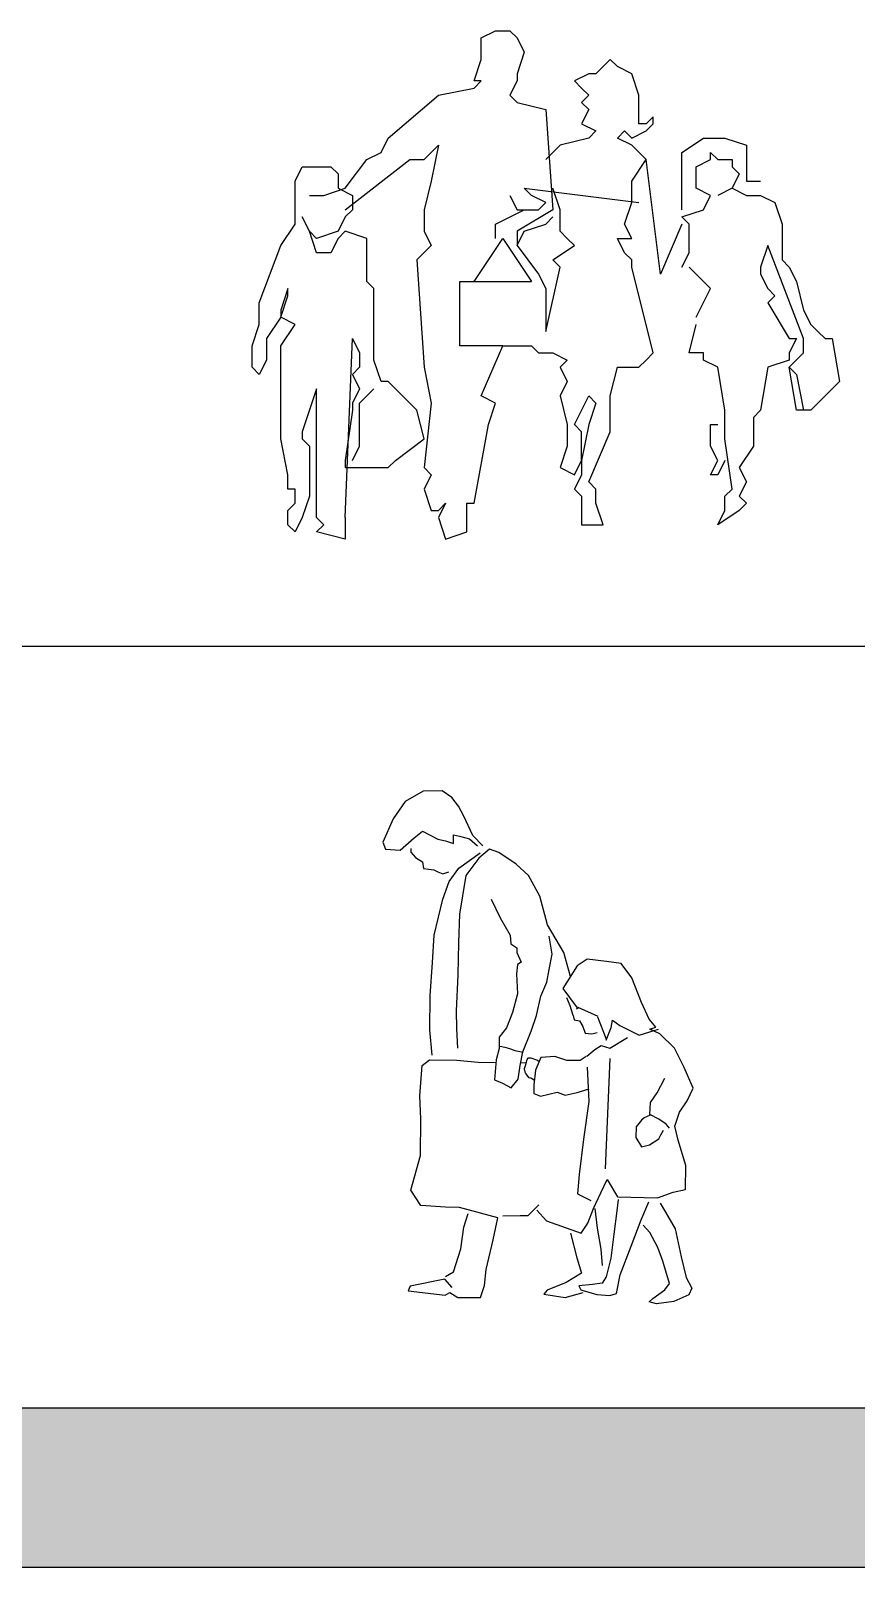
# Model space of a CAD drawing. Header units: millimetres. Extents: x 80073 to 99926, y 37306 to 52946.
# Drawn here: x 83570 to 86163, y 37306 to 42132 of the extents above; entities that cross this region are included whole.
import ezdxf

# ---------------------------------------------------------------- set-up
doc = ezdxf.new("R2010")
doc.units = ezdxf.units.MM
doc.layers.add('www.cad-blocks.net', color=7, linetype='Continuous')

# ---------------------------------------------------------------- blocks, each defined once
blk = doc.blocks.new('A$C0C794BF5')
at = {"linetype": 'ByBlock'}
for p, q in [((0.7197, 1.5744), (0.7647, 1.5969)), ((0.7647, 1.5969), (0.8097, 1.5969)), ((0.8097, 1.5969), (0.8322, 1.5744)), ((0.7197, 1.5069), (0.7197, 1.5744)), ((0.8322, 1.5744), (0.8547, 1.5294)), ((0.6972, 1.4395), (0.7197, 1.5069)), ((0.8547, 1.5294), (0.8322, 1.462)), ((1.1246, 1.5069), (1.0796, 1.462)), ((1.1471, 1.4844), (1.1246, 1.5069)), ((0.8322, 1.462), (0.8322, 1.4395)), ((1.0571, 1.462), (1.0121, 1.4395)), ((1.0796, 1.462), (1.0571, 1.462)), ((1.1921, 1.462), (1.1471, 1.4844)), ((1.2145, 1.3945), (1.1921, 1.462)), ((0.5848, 1.3945), (0.6972, 1.417)), ((0.6972, 1.417), (0.7197, 1.4395)), ((0.7197, 1.4395), (0.6972, 1.4395)), ((0.8322, 1.4395), (0.8097, 1.3945)), ((1.0121, 1.4395), (1.0346, 1.417)), ((1.0346, 1.417), (1.0571, 1.3945)), ((0.4273, 1.2595), (0.5848, 1.3945)), ((0.8097, 1.3945), (0.8322, 1.372)), ((0.8322, 1.372), (0.9222, 1.3495)), ((1.0571, 1.3945), (1.0346, 1.372)), ((1.0346, 1.372), (1.0571, 1.3495)), ((1.2145, 1.3045), (1.2145, 1.3945)), ((0.9222, 1.3495), (0.9446, 1.0346)), ((1.0571, 1.3495), (1.0346, 1.3045)), ((1.0346, 1.3045), (1.0796, 1.282)), ((1.237, 1.3045), (1.2145, 1.3045)), ((1.2595, 1.327), (1.237, 1.3045)), ((1.237, 1.282), (1.2595, 1.3045)), ((1.2595, 1.3045), (1.2595, 1.327)), ((0.4048, 1.2145), (0.4273, 1.2595)), ((1.0571, 1.2595), (0.9671, 1.237)), ((1.0796, 1.282), (1.0571, 1.2595)), ((1.1471, 1.2595), (1.1696, 1.282)), ((1.1921, 1.237), (1.1471, 1.2595)), ((1.1696, 1.282), (1.1921, 1.2595)), ((1.1921, 1.2595), (1.237, 1.282)), ((1.3495, 1.2145), (1.417, 1.2595)), ((1.417, 1.2595), (1.4844, 1.2595)), ((1.4844, 1.2595), (1.5519, 1.237)), ((0.3599, 1.1921), (0.4048, 1.2145)), ((0.5398, 1.1921), (0.5848, 1.237)), ((0.5848, 1.237), (0.5623, 1.1246)), ((0.9446, 1.2145), (0.9222, 1.1921)), ((0.9671, 1.237), (0.9446, 1.2145)), ((1.237, 1.1921), (1.1921, 1.237)), ((1.3495, 1.0346), (1.3495, 1.2145)), ((1.4395, 1.1921), (1.4395, 1.2145)), ((1.4395, 1.2145), (1.462, 1.1921)), ((1.5519, 1.237), (1.5519, 1.1696)), ((0.1349, 1.1246), (0.1574, 1.1696)), ((0.1574, 1.1696), (0.1799, 1.1696)), ((0.1799, 1.1696), (0.2474, 1.1696)), ((0.2474, 1.1696), (0.2699, 1.1471)), ((0.2924, 1.0346), (0.4948, 1.1921)), ((0.2924, 1.1021), (0.3599, 1.1921)), ((0.4948, 1.1921), (0.5398, 1.1921)), ((1.1921, 1.1246), (1.237, 1.1921)), ((1.282, 0.8322), (1.237, 1.1921)), ((1.3945, 1.1696), (1.4395, 1.1921)), ((1.3945, 1.1021), (1.3945, 1.1696)), ((1.462, 1.1921), (1.5069, 1.1921)), ((1.5069, 1.1921), (1.5069, 1.1696)), ((1.5069, 1.1696), (1.5294, 1.1471)), ((1.5519, 1.1696), (1.5519, 1.1246)), ((0.1349, 1.0796), (0.1349, 1.1246)), ((0.2699, 1.1471), (0.2699, 1.1021)), ((0.5623, 1.1246), (0.5398, 1.0346)), ((1.1921, 1.1021), (1.1921, 1.1246)), ((1.5294, 1.1471), (1.5069, 1.1021)), ((1.5519, 1.1246), (1.5969, 1.1246)), ((0.1349, 1.0571), (0.1349, 1.0796)), ((0.1799, 1.0796), (0.2249, 1.0796)), ((0.2249, 1.0796), (0.2924, 1.1021)), ((0.2699, 1.1021), (0.3149, 1.0796)), ((0.3149, 1.0796), (0.3149, 1.0346)), ((0.8097, 1.0796), (0.8322, 1.0346)), ((0.8772, 1.0796), (0.8547, 1.1021)), ((0.8547, 1.1021), (1.2145, 1.0571)), ((0.9222, 1.0571), (0.8772, 1.0796)), ((0.9671, 1.0346), (0.9446, 1.1021)), ((1.1921, 1.0796), (1.1921, 1.1021)), ((1.1921, 1.0571), (1.1921, 1.0796)), ((1.4395, 1.0796), (1.3945, 1.1021)), ((1.417, 1.0346), (1.4395, 1.0796)), ((1.5069, 1.1021), (1.462, 1.0796)), ((1.5069, 1.1021), (1.5519, 1.0796)), ((1.5519, 1.0796), (1.5969, 1.0796)), ((1.5969, 1.0796), (1.6419, 1.0571)), ((0.1349, 1.0121), (0.1349, 1.0571)), ((0.3149, 1.0346), (0.2924, 1.0121)), ((0.5398, 1.0346), (0.5398, 0.9671)), ((0.7647, 0.9896), (0.8547, 1.0346)), ((0.9446, 1.0346), (0.8322, 0.9671)), ((0.8322, 1.0346), (0.8997, 1.0346)), ((0.8997, 1.0346), (0.9222, 1.0571)), ((0.9671, 0.9671), (0.9671, 1.0346)), ((1.1696, 0.9896), (1.1921, 1.0571)), ((1.3495, 1.0121), (1.417, 1.0346)), ((1.6419, 1.0571), (1.6644, 0.9896)), ((0.09, 0.9222), (0.1349, 0.9896)), ((0.1349, 0.9896), (0.1349, 1.0121)), ((0.1799, 0.9671), (0.1574, 1.0121)), ((0.2024, 0.9446), (0.1799, 0.9671)), ((0.2024, 0.8997), (0.1799, 0.9671)), ((0.2699, 0.9671), (0.2024, 0.9446)), ((0.2924, 1.0121), (0.2699, 0.9671)), ((0.2924, 0.9671), (0.2699, 0.9446)), ((0.3599, 0.9446), (0.2924, 0.9671)), ((0.5398, 0.9671), (0.5623, 0.9222)), ((0.7647, 0.9446), (0.7647, 0.9896)), ((0.8322, 0.9671), (0.8322, 0.9222)), ((0.8322, 0.9222), (0.8547, 0.9671)), ((0.8547, 0.9671), (0.9222, 0.9896)), ((0.9222, 0.9896), (0.9446, 1.0121)), ((0.9896, 0.9446), (0.9671, 0.9671)), ((1.1921, 0.9446), (1.1696, 0.9896)), ((1.3495, 0.9896), (1.282, 0.8322)), ((1.372, 0.9896), (1.3495, 1.0121)), ((1.372, 0.8997), (1.372, 0.9896)), ((1.6644, 0.9896), (1.6644, 0.8772)), ((0.0225, 0.7422), (0.09, 0.9222)), ((0.2699, 0.9446), (0.2474, 0.8997)), ((0.3599, 0.8097), (0.3599, 0.9446)), ((0.5623, 0.9222), (0.5173, 0.8772)), ((0.6972, 0.8097), (0.7872, 0.9446)), ((0.7872, 0.9446), (0.8772, 0.8097)), ((0.8322, 0.9222), (0.8997, 0.8322)), ((0.9446, 0.8772), (1.0121, 0.9222)), ((1.0121, 0.9222), (0.9896, 0.9446)), ((1.1696, 0.8997), (1.1471, 0.9446)), ((1.1471, 0.9446), (1.1921, 0.9446)), ((1.6194, 0.9222), (1.5969, 0.8547)), ((1.7319, 0.6298), (1.6194, 0.9222)), ((0.2474, 0.8997), (0.2024, 0.8997)), ((0.5173, 0.8772), (0.5398, 0.5398)), ((0.9671, 0.8547), (0.9446, 0.8772)), ((1.1921, 0.8772), (1.1696, 0.8997)), ((1.1921, 0.8547), (1.1921, 0.8772)), ((1.3495, 0.8547), (1.372, 0.8997)), ((1.6644, 0.8772), (1.6869, 0.8547)), ((0.8997, 0.8322), (0.9222, 0.7872)), ((0.9222, 0.6523), (0.9671, 0.8547)), ((1.2595, 0.5848), (1.1921, 0.8547)), ((1.4395, 0.7872), (1.372, 0.8547)), ((1.5969, 0.8547), (1.5969, 0.8322)), ((1.5969, 0.8322), (1.6194, 0.7872)), ((1.6869, 0.8547), (1.7094, 0.8097)), ((0.1125, 0.7872), (0.09, 0.7197)), ((0.1125, 0.7647), (0.1125, 0.7872)), ((0.3824, 0.7872), (0.3599, 0.8097)), ((0.3824, 0.5623), (0.3824, 0.7872)), ((0.6523, 0.6073), (0.6523, 0.8097)), ((0.6523, 0.8097), (0.8772, 0.8097)), ((0.9222, 0.7872), (0.9222, 0.6523)), ((1.3945, 0.6972), (1.4395, 0.7872)), ((1.6194, 0.7872), (1.6419, 0.7647)), ((1.7094, 0.8097), (1.7319, 0.7197)), ((0.0225, 0.6747), (0.0225, 0.7422)), ((0.09, 0.6972), (0.1125, 0.7647)), ((1.6419, 0.7647), (1.6194, 0.7422)), ((1.6194, 0.7422), (1.6869, 0.6298)), ((0.09, 0.6972), (0.045, 0.6298)), ((0.09, 0.7197), (0.09, 0.6972)), ((0.1349, 0.6747), (0.09, 0.6972)), ((1.7319, 0.7197), (1.7543, 0.6747)), ((0, 0.6073), (0.0225, 0.6747)), ((0.045, 0.6298), (0.045, 0.5848)), ((0.09, 0.6073), (0.1349, 0.6747)), ((0.2924, 0.0675), (0.3149, 0.6298)), ((0.3149, 0.6298), (0.3374, 0.5848)), ((1.372, 0.5848), (1.3945, 0.6747)), ((1.6869, 0.6298), (1.7094, 0.6298)), ((1.7094, 0.6298), (1.6869, 0.5848)), ((1.7319, 0.6073), (1.7319, 0.6298)), ((1.7543, 0.6747), (1.7768, 0.6523)), ((1.7768, 0.6523), (1.7993, 0.6298)), ((1.7993, 0.6298), (1.8218, 0.6298)), ((1.8218, 0.6298), (1.8443, 0.4948)), ((0, 0.5623), (0, 0.6073)), ((0.045, 0.5848), (0.045, 0.5623)), ((0.09, 0.5623), (0.09, 0.6073)), ((0.3374, 0.5848), (0.3374, 0.5398)), ((0.7872, 0.6073), (0.6523, 0.6073)), ((0.7197, 0.4498), (0.7872, 0.6073)), ((0.7872, 0.6073), (0.8772, 0.6073)), ((0.8772, 0.6073), (0.8997, 0.5848)), ((0.8997, 0.5848), (0.9446, 0.5848)), ((0.9446, 0.5848), (0.9896, 0.5623)), ((1.237, 0.5623), (1.2595, 0.5848)), ((1.417, 0.5848), (1.372, 0.5848)), ((1.417, 0.5623), (1.417, 0.5848)), ((1.6869, 0.5398), (1.7319, 0.5848)), ((1.6869, 0.5848), (1.6869, 0.5623)), ((1.7319, 0.5848), (1.7319, 0.6073)), ((0, 0.5398), (0, 0.5623)), ((0.0225, 0.5173), (0, 0.5398)), ((0.045, 0.5623), (0.0225, 0.5173)), ((0.09, 0.3374), (0.09, 0.5623)), ((0.3374, 0.5398), (0.3149, 0.5173)), ((0.4048, 0.4948), (0.3824, 0.5623)), ((0.5398, 0.5398), (0.5623, 0.4273)), ((0.9896, 0.5623), (0.9671, 0.5398)), ((0.9671, 0.5398), (0.9896, 0.4948)), ((1.1246, 0.4498), (1.1471, 0.5398)), ((1.1471, 0.5398), (1.2145, 0.5398)), ((1.2145, 0.5398), (1.237, 0.5623)), ((1.462, 0.5398), (1.417, 0.5623)), ((1.4844, 0.4048), (1.462, 0.5398)), ((1.6194, 0.5398), (1.5969, 0.4048)), ((1.6869, 0.5623), (1.6194, 0.5398)), ((1.7094, 0.4048), (1.6869, 0.5398)), ((1.6869, 0.5398), (1.7094, 0.5173)), ((0.3149, 0.5173), (0.3374, 0.4723)), ((0.4273, 0.4948), (0.4048, 0.4948)), ((0.4498, 0.4723), (0.4273, 0.4948)), ((0.9896, 0.4948), (0.9671, 0.4498)), ((1.7094, 0.5173), (1.7319, 0.4048)), ((1.8443, 0.4948), (1.7543, 0.4048)), ((0.2024, 0.4723), (0.1574, 0.3374)), ((0.2024, 0.0675), (0.2024, 0.4723)), ((0.3374, 0.4723), (0.3149, 0.4273)), ((0.3374, 0.4273), (0.3824, 0.4723)), ((0.5173, 0.4048), (0.4498, 0.4723)), ((0.7647, 0.4273), (0.7197, 0.4498)), ((0.9671, 0.4498), (0.9896, 0.3599)), ((1.0121, 0.3599), (1.0571, 0.4498)), ((1.0571, 0.4498), (1.0796, 0.4273)), ((1.1246, 0.4048), (1.1246, 0.4498)), ((0.3149, 0.4048), (0.2924, 0.2474)), ((0.3149, 0.4273), (0.3149, 0.4048)), ((0.3374, 0.2924), (0.3374, 0.4273)), ((0.5398, 0.3149), (0.5173, 0.4048)), ((0.5623, 0.4273), (0.5398, 0.2249)), ((0.7422, 0.3599), (0.7647, 0.4273)), ((1.0796, 0.4273), (1.0571, 0.3599)), ((1.1246, 0.3374), (1.1246, 0.4048)), ((1.4844, 0.3824), (1.4844, 0.4048)), ((1.5969, 0.4048), (1.5744, 0.3824)), ((1.7543, 0.4048), (1.7094, 0.4048)), ((0.6972, 0.1125), (0.7422, 0.3599)), ((0.9896, 0.3599), (0.9896, 0.2924)), ((1.0346, 0.3374), (1.0121, 0.3599)), ((1.0571, 0.3599), (1.0346, 0.2474)), ((1.4395, 0.3149), (1.4395, 0.3599)), ((1.4395, 0.3599), (1.462, 0.3599)), ((1.4844, 0.3149), (1.4844, 0.3824)), ((1.5744, 0.3824), (1.5744, 0.2924)), ((0.09, 0.3149), (0.09, 0.3374)), ((0.1125, 0.2024), (0.09, 0.3149)), ((0.1574, 0.3374), (0.1574, 0.3149)), ((0.1574, 0.3149), (0.1799, 0.2924)), ((0.1799, 0.2924), (0.1799, 0.2024)), ((0.3149, 0.2474), (0.3374, 0.2924)), ((0.4498, 0.2474), (0.5398, 0.3149)), ((0.9896, 0.2924), (0.9671, 0.2249)), ((1.0346, 0.3149), (1.0346, 0.3374)), ((1.0346, 0.2699), (1.0346, 0.3149)), ((1.0571, 0.1799), (1.1246, 0.3374)), ((1.4395, 0.2924), (1.4395, 0.3149)), ((1.462, 0.2474), (1.4395, 0.2924)), ((1.5069, 0.1574), (1.4844, 0.3149)), ((1.5744, 0.2924), (1.5294, 0.2249)), ((0.2924, 0.2474), (0.2924, 0.2249)), ((0.4273, 0.2249), (0.4498, 0.2474)), ((1.0121, 0.2024), (1.0346, 0.2474)), ((1.0346, 0.2474), (1.0346, 0.2699)), ((1.0346, 0.2474), (1.0346, 0.2024)), ((1.4395, 0.2024), (1.462, 0.2474)), ((1.4844, 0.2474), (1.462, 0.2024)), ((0.1125, 0.1574), (0.1125, 0.2024)), ((0.1799, 0.2024), (0.1799, 0.1799)), ((0.2924, 0.2249), (0.4273, 0.2249)), ((0.5398, 0.2249), (0.5623, 0.2024)), ((0.5623, 0.2024), (0.5398, 0.1574)), ((0.9671, 0.2249), (1.0121, 0.2024)), ((1.0346, 0.2024), (1.0121, 0.1574)), ((1.462, 0.2024), (1.4395, 0.2024)), ((1.5294, 0.2249), (1.5519, 0.1799)), ((0.1349, 0.1574), (0.1125, 0.1574)), ((0.1349, 0.1125), (0.1349, 0.1574)), ((0.1799, 0.1799), (0.1799, 0.1349)), ((0.5398, 0.1574), (0.5623, 0.09)), ((1.0121, 0.1574), (1.0346, 0.1349)), ((1.0796, 0.1574), (1.0571, 0.1799)), ((1.0796, 0.1125), (1.0796, 0.1574)), ((1.4844, 0.1349), (1.5069, 0.1574)), ((1.5519, 0.1799), (1.5294, 0.1349)), ((0.1125, 0.09), (0.1349, 0.1125)), ((0.1799, 0.1349), (0.1574, 0.0675)), ((0.5848, 0.09), (0.6073, 0.1125)), ((0.6073, 0.1125), (0.5848, 0.0675)), ((0.6747, 0.0225), (0.6747, 0.1125)), ((0.6747, 0.1125), (0.6972, 0.1125)), ((1.0346, 0.1349), (1.0346, 0.1125)), ((1.0346, 0.1125), (1.0346, 0.045)), ((1.1021, 0.045), (1.0796, 0.1125)), ((1.4844, 0.09), (1.4844, 0.1349)), ((1.5294, 0.1349), (1.5519, 0.1125)), ((1.5519, 0.1125), (1.5294, 0.09)), ((0.1125, 0.045), (0.1125, 0.09)), ((0.1574, 0.0675), (0.1349, 0.0225)), ((0.2249, 0.045), (0.2024, 0.0675)), ((0.2924, 0.0675), (0.2924, 0)), ((0.5623, 0.09), (0.5848, 0.09)), ((0.5848, 0.0675), (0.6073, 0)), ((1.5294, 0.09), (1.462, 0.045)), ((1.462, 0.045), (1.4844, 0.09)), ((0.1349, 0.0225), (0.1125, 0.045)), ((0.2024, 0.0225), (0.2249, 0.045)), ((0.2924, 0), (0.2024, 0.0225)), ((0.6073, 0), (0.6747, 0.0225)), ((1.0346, 0.045), (1.0571, 0.045)), ((1.0571, 0.045), (1.1021, 0.045))]:
    blk.add_line(p, q, dxfattribs=at)
blk = doc.blocks.new('A$C30000BAD')
for p, q in [((0.1266, 1.6109), (0.0699, 1.5777)), ((0.1855, 1.6122), (0.1266, 1.6109)), ((0.2166, 1.591), (0.1855, 1.6122)), ((0.0699, 1.5777), (0.032, 1.5241)), ((0.2372, 1.5638), (0.2166, 1.591)), ((0.2541, 1.5324), (0.2372, 1.5638)), ((0.032, 1.5241), (0, 1.4508)), ((0.2823, 1.4714), (0.2541, 1.5324)), ((0, 1.4508), (0.0078, 1.428)), ((0.0537, 1.4251), (0.0983, 1.4646)), ((0.0983, 1.4646), (0.1236, 1.4852)), ((0.1236, 1.4852), (0.1718, 1.4596)), ((0.1718, 1.4596), (0.1963, 1.455)), ((0.1963, 1.455), (0.2214, 1.4468)), ((0.2214, 1.4468), (0.2216, 1.4738)), ((0.2216, 1.4738), (0.2406, 1.4693)), ((0.2406, 1.4693), (0.2718, 1.4611)), ((0.2718, 1.4611), (0.2968, 1.4394)), ((0.3139, 1.4392), (0.2823, 1.4714)), ((0.0078, 1.428), (0.0537, 1.4251)), ((0.0875, 1.4309), (0.0874, 1.4187)), ((0.0874, 1.4187), (0.102, 1.402)), ((0.102, 1.402), (0.1245, 1.3889)), ((0.2378, 1.3688), (0.3051, 1.4166)), ((0.3007, 1.4001), (0.2603, 1.3459)), ((0.3347, 1.4286), (0.3007, 1.4001)), ((0.364, 1.4179), (0.3347, 1.4286)), ((0.4177, 1.3818), (0.364, 1.4179)), ((0.1245, 1.3889), (0.1268, 1.368)), ((0.1268, 1.368), (0.1433, 1.366)), ((0.1433, 1.366), (0.1599, 1.3634)), ((0.1599, 1.3634), (0.1727, 1.3571)), ((0.1727, 1.3571), (0.1874, 1.3509)), ((0.1874, 1.3509), (0.2064, 1.3568)), ((0.208, 1.3273), (0.2378, 1.3688)), ((0.4572, 1.3458), (0.4177, 1.3818)), ((0.1884, 1.2711), (0.208, 1.3273)), ((0.2603, 1.3459), (0.2407, 1.2246)), ((0.4921, 1.2805), (0.4572, 1.3458)), ((0.1604, 1.1585), (0.1884, 1.2711)), ((0.3393, 1.2715), (0.3682, 1.213)), ((0.5164, 1.1907), (0.4921, 1.2805)), ((0.2407, 1.2246), (0.2374, 1.1345)), ((0.3682, 1.213), (0.399, 1.1581)), ((0.1553, 1.0727), (0.1604, 1.1585)), ((0.5677, 1.1044), (0.5164, 1.1907)), ((0.2374, 1.1345), (0.2346, 1.0339)), ((0.399, 1.1581), (0.4015, 1.1307)), ((0.4015, 1.1307), (0.4206, 1.1182)), ((0.4206, 1.1182), (0.4203, 1.1035)), ((0.5312, 1.0984), (0.5218, 1.1553)), ((0.1481, 0.9679), (0.1553, 1.0727)), ((0.4229, 1.066), (0.4196, 1.0367)), ((0.4203, 1.1035), (0.4334, 1.0739)), ((0.4334, 1.0739), (0.4229, 1.066)), ((0.5218, 1.0509), (0.5312, 1.0984)), ((0.5886, 1.0284), (0.5677, 1.1044)), ((0.6411, 1.0828), (0.6097, 1.0616)), ((0.7018, 1.0755), (0.6411, 1.0828)), ((0.7477, 1.0689), (0.7018, 1.0755)), ((0.781, 1.0244), (0.7477, 1.0689)), ((0.2346, 1.0339), (0.2293, 0.9211)), ((0.4196, 1.0367), (0.4224, 0.9739)), ((0.5141, 1.011), (0.5218, 1.0509)), ((0.6097, 1.0616), (0.5648, 0.9909)), ((0.8116, 0.9469), (0.781, 1.0244)), ((0.1471, 0.8612), (0.1481, 0.9679)), ((0.4224, 0.9739), (0.4071, 0.9151)), ((0.4824, 0.9058), (0.4953, 0.9664)), ((0.4953, 0.9664), (0.5141, 1.011)), ((0.5648, 0.9909), (0.6102, 0.9298)), ((0.2293, 0.9211), (0.2306, 0.8647)), ((0.5876, 0.9363), (0.5778, 0.9619)), ((0.5971, 0.9057), (0.5876, 0.9363)), ((0.6148, 0.9306), (0.6071, 0.9263)), ((0.6122, 0.9317), (0.6751, 0.9041)), ((0.8362, 0.8945), (0.8116, 0.9469)), ((0.4071, 0.9151), (0.3876, 0.8675)), ((0.4654, 0.8563), (0.4824, 0.9058)), ((0.5971, 0.9057), (0.6001, 0.8921)), ((0.6001, 0.8921), (0.6166, 0.8891)), ((0.6166, 0.8891), (0.6271, 0.8711)), ((0.6271, 0.8711), (0.6346, 0.8501)), ((0.6732, 0.9022), (0.6995, 0.8351)), ((0.7164, 0.868), (0.7209, 0.8913)), ((0.7209, 0.8913), (0.744, 0.8745)), ((0.744, 0.8745), (0.8045, 0.8445)), ((0.8569, 0.8691), (0.8362, 0.8945)), ((0.8378, 0.8632), (0.8569, 0.8691)), ((0.1543, 0.7814), (0.1471, 0.8612)), ((0.2306, 0.8647), (0.2343, 0.8039)), ((0.3646, 0.8382), (0.3643, 0.8027)), ((0.3876, 0.8675), (0.3646, 0.8382)), ((0.4396, 0.7915), (0.4654, 0.8563)), ((0.6346, 0.8501), (0.6557, 0.8486)), ((0.6557, 0.8486), (0.6722, 0.8531)), ((0.6995, 0.8351), (0.7013, 0.8289)), ((0.7013, 0.8289), (0.7164, 0.868)), ((0.7122, 0.8038), (0.7678, 0.8368)), ((0.8045, 0.8445), (0.8377, 0.8546)), ((0.8377, 0.8546), (0.8654, 0.8629)), ((0.8689, 0.8482), (0.8378, 0.8632)), ((0.9151, 0.8036), (0.8689, 0.8482)), ((0.3643, 0.8027), (0.3554, 0.7672)), ((0.3644, 0.8098), (0.3732, 0.8082)), ((0.3732, 0.8082), (0.3864, 0.8054)), ((0.3864, 0.8054), (0.4002, 0.8016)), ((0.4002, 0.8016), (0.4139, 0.7961)), ((0.4139, 0.7961), (0.4249, 0.7944)), ((0.4249, 0.7944), (0.4398, 0.7906)), ((0.4307, 0.7493), (0.4396, 0.7915)), ((0.4959, 0.7738), (0.479, 0.7347)), ((0.5401, 0.7777), (0.4959, 0.7738)), ((0.5774, 0.7651), (0.5401, 0.7777)), ((0.6382, 0.7768), (0.6191, 0.7647)), ((0.6402, 0.7782), (0.6657, 0.7993)), ((0.6657, 0.7993), (0.6852, 0.8113)), ((0.6852, 0.8113), (0.7122, 0.8038)), ((0.9458, 0.7426), (0.9151, 0.8036)), ((0.1157, 0.6541), (0.1227, 0.7485)), ((0.1227, 0.7485), (0.1462, 0.7667)), ((0.1462, 0.7667), (0.2321, 0.7659)), ((0.2321, 0.7659), (0.2989, 0.7591)), ((0.2989, 0.7591), (0.3547, 0.7586)), ((0.3554, 0.7672), (0.3505, 0.7041)), ((0.4241, 0.7058), (0.4307, 0.7493)), ((0.4325, 0.7579), (0.4498, 0.7577)), ((0.4484, 0.7538), (0.4434, 0.7384)), ((0.4434, 0.7384), (0.4453, 0.7291)), ((0.4453, 0.7291), (0.449, 0.7229)), ((0.4503, 0.765), (0.4484, 0.7538)), ((0.4552, 0.7718), (0.4503, 0.765)), ((0.4657, 0.7718), (0.4552, 0.7718)), ((0.4831, 0.7662), (0.4657, 0.7718)), ((0.479, 0.7347), (0.4742, 0.6882)), ((0.4899, 0.7613), (0.4831, 0.7662)), ((0.6191, 0.7647), (0.5774, 0.7651)), ((0.6415, 0.7441), (0.6466, 0.6354)), ((0.6989, 0.4246), (0.7131, 0.7711)), ((0.974, 0.6773), (0.9458, 0.7426)), ((0.3505, 0.7041), (0.3755, 0.6934)), ((0.3755, 0.6934), (0.403, 0.6784)), ((0.403, 0.6784), (0.4241, 0.7058)), ((0.449, 0.7229), (0.4565, 0.7117)), ((0.4565, 0.7117), (0.4639, 0.7099)), ((0.4639, 0.7099), (0.4744, 0.7043)), ((0.4742, 0.6882), (0.474, 0.6612)), ((0.861, 0.6636), (0.8848, 0.7094)), ((0.9552, 0.6376), (0.974, 0.6773)), ((0.1193, 0.5811), (0.1157, 0.6541)), ((0.474, 0.6612), (0.4948, 0.6524)), ((0.4948, 0.6524), (0.547, 0.6648)), ((0.547, 0.6648), (0.5721, 0.6559)), ((0.5721, 0.6559), (0.6102, 0.6642)), ((0.6102, 0.6642), (0.647, 0.6753)), ((0.6466, 0.6354), (0.6298, 0.5174)), ((0.8377, 0.5952), (0.8399, 0.6326)), ((0.8399, 0.6326), (0.861, 0.6636)), ((0.9316, 0.6022), (0.9552, 0.6376)), ((0.1182, 0.4658), (0.1193, 0.5811)), ((0.8204, 0.5849), (0.8121, 0.5769)), ((0.8395, 0.5927), (0.8204, 0.5849)), ((0.8664, 0.5802), (0.8377, 0.5952)), ((0.8895, 0.5652), (0.8664, 0.5802)), ((0.9165, 0.5588), (0.9316, 0.6022)), ((0.7948, 0.5563), (0.7945, 0.5231)), ((0.8121, 0.5769), (0.7948, 0.5563)), ((0.8662, 0.5182), (0.8727, 0.5316)), ((0.8727, 0.5316), (0.8808, 0.5463)), ((0.8998, 0.5522), (0.8895, 0.5652)), ((0.9265, 0.5146), (0.9165, 0.5588)), ((0.6298, 0.5174), (0.6157, 0.4065)), ((0.7945, 0.5231), (0.8114, 0.4935)), ((0.8114, 0.4935), (0.8366, 0.4994)), ((0.8366, 0.4994), (0.8662, 0.5182)), ((0.9509, 0.4346), (0.9265, 0.5146)), ((0.0877, 0.3569), (0.1182, 0.4658)), ((0.9501, 0.3592), (0.9509, 0.4346)), ((0.6157, 0.4065), (0.6108, 0.3458)), ((0.6845, 0.3494), (0.7039, 0.391)), ((0.7039, 0.391), (0.7365, 0.3361)), ((0.1186, 0.3088), (0.0877, 0.3569)), ((0.6108, 0.3458), (0.653, 0.3246)), ((0.6607, 0.2994), (0.6845, 0.3494)), ((0.8622, 0.333), (0.9108, 0.3516)), ((0.9108, 0.3516), (0.9501, 0.3592)), ((0.1964, 0.3038), (0.1186, 0.3088)), ((0.24, 0.3034), (0.1964, 0.3038)), ((0.3611, 0.2709), (0.24, 0.3034)), ((0.4556, 0.278), (0.4891, 0.3114)), ((0.4828, 0.2949), (0.5137, 0.2609)), ((0.6437, 0.2535), (0.6607, 0.2994)), ((0.665, 0.2993), (0.673, 0.2385)), ((0.7342, 0.2925), (0.7249, 0.219)), ((0.7389, 0.3281), (0.7342, 0.2925)), ((0.7365, 0.3361), (0.8622, 0.333)), ((0.8112, 0.2642), (0.8351, 0.321)), ((0.8706, 0.3164), (0.8869, 0.2886)), ((0.2541, 0.2407), (0.2674, 0.2841)), ((0.3457, 0.2018), (0.3611, 0.2709)), ((0.3759, 0.2769), (0.4305, 0.2782)), ((0.4305, 0.2782), (0.4556, 0.278)), ((0.5137, 0.2609), (0.6225, 0.2224)), ((0.6225, 0.2224), (0.6437, 0.2535)), ((0.7792, 0.1811), (0.8112, 0.2642)), ((0.8378, 0.2247), (0.8172, 0.2476)), ((0.8869, 0.2886), (0.9177, 0.2362)), ((0.2449, 0.1733), (0.2541, 0.2407)), ((0.324, 0.1081), (0.3457, 0.2018)), ((0.5888, 0.2228), (0.6089, 0.1447)), ((0.673, 0.2385), (0.6846, 0.1716)), ((0.7249, 0.219), (0.7156, 0.1437)), ((0.8626, 0.1778), (0.8378, 0.2247)), ((0.9177, 0.2362), (0.9363, 0.1484)), ((0.2215, 0.1005), (0.2449, 0.1733)), ((0.6846, 0.1716), (0.6884, 0.1212)), ((0.7446, 0.0913), (0.7792, 0.1811)), ((0.8793, 0.1341), (0.8626, 0.1778)), ((0.9363, 0.1484), (0.9518, 0.0832)), ((0.1962, 0.086), (0.2215, 0.1005)), ((0.3192, 0.0579), (0.324, 0.1081)), ((0.6232, 0.0967), (0.5751, 0.0677)), ((0.6089, 0.1447), (0.6232, 0.0967)), ((0.7156, 0.1437), (0.701, 0.0855)), ((0.8995, 0.0646), (0.8793, 0.1341)), ((0.0849, 0.0558), (0.0786, 0.0411)), ((0.1943, 0.0775), (0.0849, 0.0558)), ((0.2167, 0.0521), (0.1943, 0.0775)), ((0.3066, 0.02), (0.3192, 0.0579)), ((0.5751, 0.0677), (0.5155, 0.0433)), ((0.6584, 0.0608), (0.6148, 0.0569)), ((0.6148, 0.0569), (0.6209, 0.0446)), ((0.6879, 0.0648), (0.6584, 0.0608)), ((0.701, 0.0855), (0.6879, 0.0648)), ((0.7336, 0.0325), (0.7446, 0.0913)), ((0.8846, 0.0439), (0.8995, 0.0646)), ((0.9518, 0.0832), (0.9694, 0.0492)), ((0.9694, 0.0492), (0.9606, 0.0285)), ((0.0786, 0.0411), (0.1956, 0.0272)), ((0.1956, 0.0272), (0.2104, 0.0356)), ((0.2104, 0.0356), (0.2354, 0.0206)), ((0.2354, 0.0206), (0.3066, 0.02)), ((0.5155, 0.0433), (0.5049, 0.0311)), ((0.5049, 0.0311), (0.5717, 0.0203)), ((0.5717, 0.0203), (0.6281, 0.0358)), ((0.6209, 0.0446), (0.671, 0.0294)), ((0.671, 0.0294), (0.7127, 0.0265)), ((0.7127, 0.0265), (0.7336, 0.0325)), ((0.8361, 0.007), (0.8469, 0.0173)), ((0.859, 0), (0.8361, 0.007)), ((0.8469, 0.0173), (0.8846, 0.0439)), ((0.9138, 0.0073), (0.859, 0)), ((0.9606, 0.0285), (0.9138, 0.0073))]:
    blk.add_line(p, q)
blk = doc.blocks.new('format')
at = {"layer": 'www.cad-blocks.net', "true_color": 0x546d8e}
h = blk.add_hatch(color=155, dxfattribs=at)
h.set_gradient(color1=(68, 68, 68), color2=(84, 109, 142), tint=1)
h.paths.add_polyline_path([(82028.4, 37806.9), (82028.4, 37305.6), (99925.9, 37305.6), (99925.9, 37806.9)])
at = {"layer": 'www.cad-blocks.net', "color": 155, "true_color": 0x546d8e}
for p, q in [((82028.4, 40199.3), (99925.9, 40199.3)), ((82028.4, 37806.9), (99925.9, 37806.9)), ((82028.4, 37806.9), (99925.9, 37806.9)), ((82028.4, 37305.6), (99925.9, 37305.6))]:
    blk.add_line(p, q, dxfattribs=at)

msp = doc.modelspace()

# ---------------------------------------------------------------- block references
at = {"xscale": 1000, "yscale": 1000, "zscale": 1000}
for name, p in [('A$C0C794BF5', (84265.5, 40535)), ('A$C30000BAD', (84676.4, 38132.7))]:
    msp.add_blockref(name, p, dxfattribs=at)
at = {"layer": 'www.cad-blocks.net'}
msp.add_blockref('format', (0, 0), dxfattribs=at)

doc.saveas('drawing.dxf')
